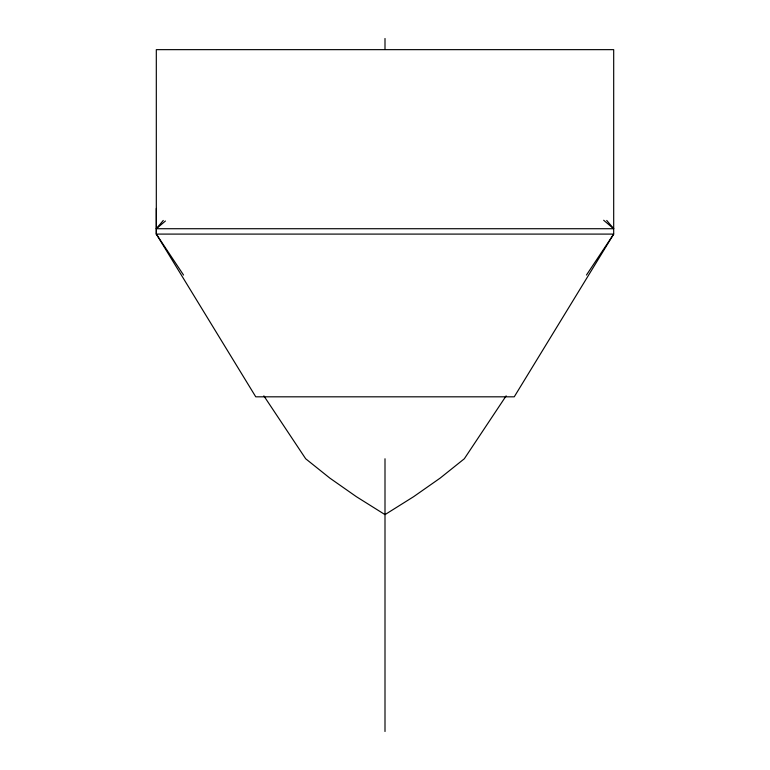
<?xml version="1.0" encoding="UTF-8"?>
<svg xmlns="http://www.w3.org/2000/svg" width="770" height="770" viewBox="0 0 770 770"><rect width="100%" height="100%" fill="white"/><g stroke="black" fill="none" stroke-linecap="round" stroke-linejoin="round"><path stroke-width="1.16" d="M183.53 275.025L156.31 234.09L156.31 49.646L613.69 49.646L613.69 234.09L514.245 396.82L255.756 396.82L156.31 234.09L156.31 208.439M506.15 395.857L464.32 458.766L440.171 478.093L413.606 496.698L385 514.62L356.394 496.698L329.829 478.093L305.68 458.766L263.85 395.857M586.471 275.025L613.69 234.09L156.31 234.09M606.731 220.432L613.69 228.719L156.31 228.719L163.269 220.432M156.31 228.719L165.425 221.019M603.661 220.249L613.69 228.719M385 38.5L385 49.328M385 458.766L385 731.5"/></g></svg>
